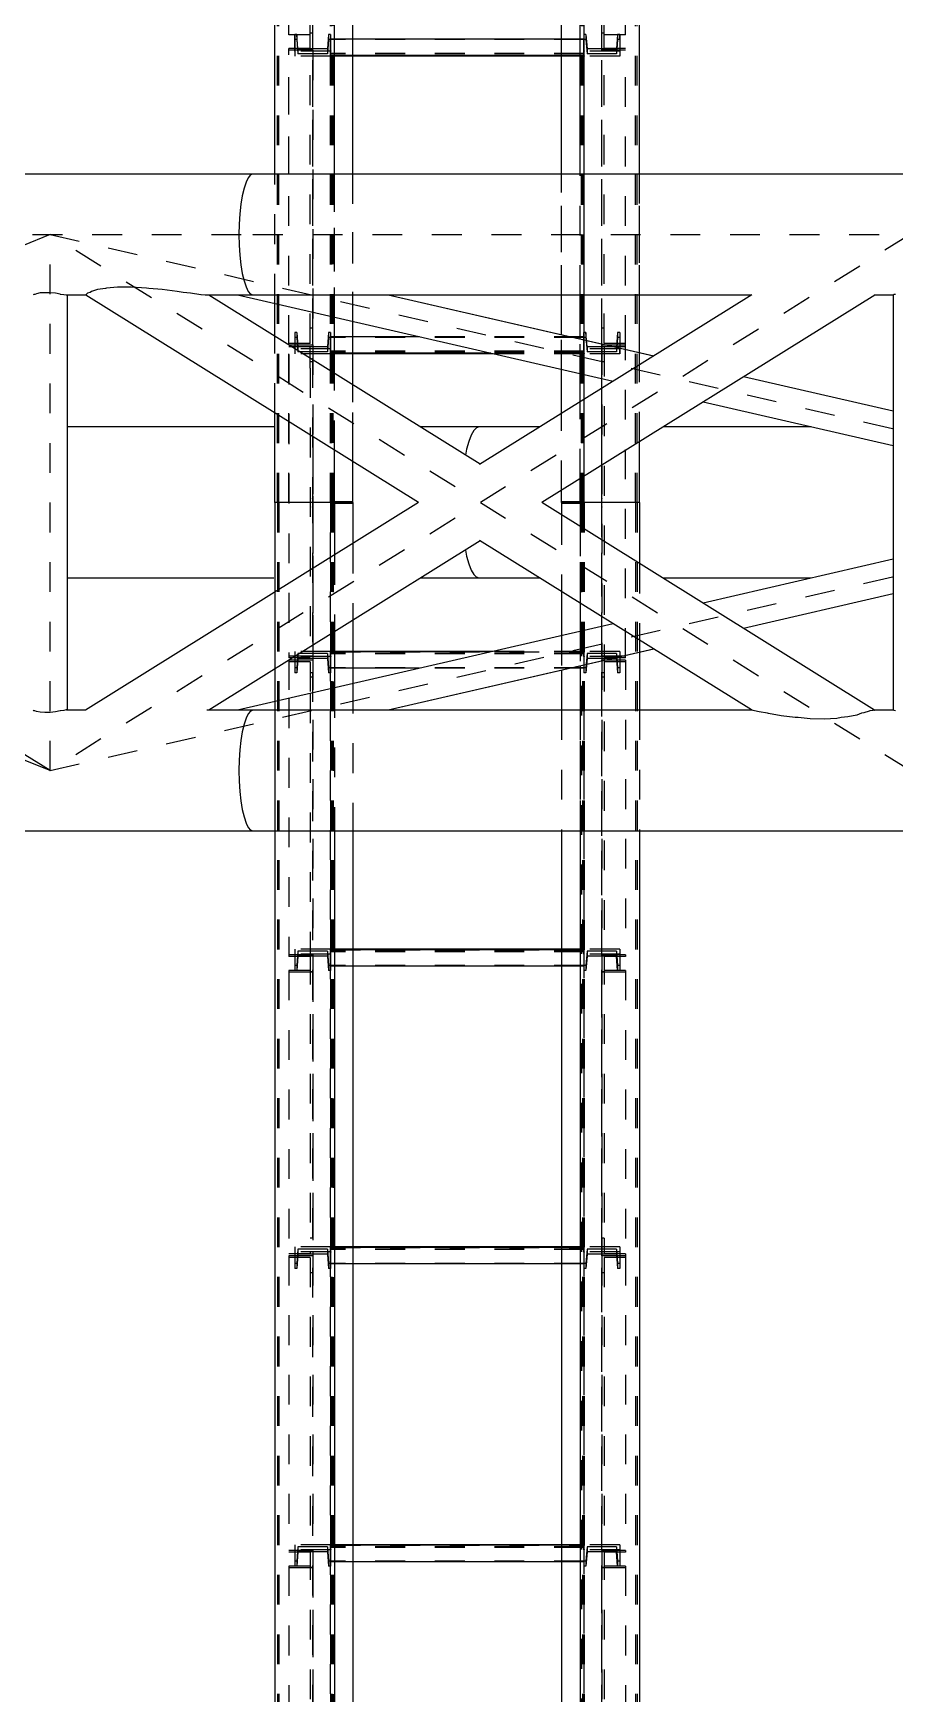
# Model space of a CAD drawing. Header units: millimetres. Extents: x 149919 to 150445, y 136651 to 136866.
# Drawn here: x 150231.16 to 150234.05, y 136754.58 to 136760.15 of the extents above; entities that cross this region are included whole.
import ezdxf

# ---------------------------------------------------------------- set-up
doc = ezdxf.new("R2010")
doc.units = ezdxf.units.MM
doc.header["$LTSCALE"] = 0.25
for name, pattern in [('CENTER', [50.8, 31.75, -6.35, 6.35, -6.35]), ('XKITLINE00', [0]), ('XKITLINE02', [4, 2, -2]), ('XKITLINE03', [6, 3, -1, 1, -1])]:
    doc.linetypes.add(name, pattern=pattern)

# ---------------------------------------------------------------- blocks, each defined once
blk = doc.blocks.new('çatıı')
at = {"color": 1, "linetype": 'XKITLINE03'}
for p, q in [((9028.63, 10818.82), (9028.63, 12467.2)), ((9125.61, 10818.82), (9125.61, 12467.2)), ((9034.61, 10820.27), (9034.61, 12460.27)), ((9119.61, 12460.27), (9119.61, 10820.27)), ((9028.63, 10972.13), (9028.63, 10873.16)), ((9034.63, 10971.89), (9034.63, 10970.22)), ((9119.61, 10970.4), (9034.63, 10970.4)), ((9119.61, 10970.22), (9119.61, 10971.89)), ((9125.61, 10873.16), (9125.61, 10972.13)), ((9028.63, 10873.16), (9028.63, 10768.7)), ((9125.61, 10768.71), (9125.61, 10873.16)), ((9034.63, 10871.9), (9034.63, 10870.24)), ((9119.61, 10870.41), (9034.63, 10870.41)), ((9119.61, 10870.24), (9119.61, 10871.9)), ((9028.63, 9173.35), (9028.63, 10821.73)), ((9034.61, 9180.27), (9034.61, 10820.27)), ((9119.61, 10820.27), (9119.61, 9180.27)), ((9125.61, 9173.35), (9125.61, 10821.73)), ((9028.63, 10767.39), (9028.63, 10668.42)), ((9034.63, 10770.31), (9034.63, 10768.65)), ((9034.63, 10770.14), (9119.61, 10770.14)), ((9119.61, 10768.65), (9119.61, 10770.31)), ((9125.61, 10668.42), (9125.61, 10767.39)), ((9034.63, 10670.33), (9034.63, 10668.66)), ((9034.63, 10670.15), (9119.61, 10670.15)), ((9119.61, 10668.66), (9119.61, 10670.33)), ((9028.63, 10662.6), (9028.63, 10567.41)), ((9125.61, 10567.41), (9125.61, 10662.6)), ((9028.63, 10567.41), (9028.63, 10468.44)), ((9034.63, 10570.34), (9034.63, 10568.67)), ((9034.63, 10570.16), (9119.61, 10570.16)), ((9119.61, 10568.67), (9119.61, 10570.34)), ((9125.61, 10468.44), (9125.61, 10567.41)), ((9034.63, 10470.35), (9034.63, 10468.68)), ((9034.63, 10470.17), (9119.61, 10470.17)), ((9119.61, 10468.68), (9119.61, 10470.35)), ((9028.63, 10462.63), (9028.63, 10367.43)), ((9125.61, 10367.43), (9125.61, 10462.63))]:
    blk.add_line(p, q, dxfattribs=at)
at = {"color": 116, "linetype": 'XKITLINE02', "true_color": 0x136734}
for p, q in [((9016.78, 10820.27), (9016.78, 12463.6)), ((9017.31, 10820.27), (9017.31, 12463.8)), ((9034.55, 10820.27), (9034.54, 12463.8)), ((9035.08, 10820.27), (9035.08, 12463.6)), ((9035.93, 10837.88), (9035.93, 12463.6)), ((9119.16, 10820.27), (9119.16, 12463.6)), ((9119.69, 10820.27), (9119.69, 12463.8)), ((9136.93, 10820.27), (9136.92, 12463.8)), ((9137.46, 10820.27), (9137.46, 12463.6)), ((9034.61, 10820.27), (9034.61, 12460.57)), ((9035.46, 10820.3), (9035.46, 12460.55)), ((9042.11, 10820.56), (9042.11, 12460.56)), ((9112.11, 10824.41), (9112.11, 12460.56)), ((9118.76, 10820.3), (9118.76, 12460.55)), ((9119.61, 10820.27), (9119.61, 12460.57)), ((9138.31, 10840.75), (9138.31, 12421.84)), ((9015.93, 10887.1), (9015.93, 12350.28)), ((9118.76, 12350.28), (9118.76, 10820.3)), ((9119.61, 12350.28), (9119.61, 10820.27)), ((9020.63, 10977.35), (9020.63, 11073.14)), ((9028.63, 10972.04), (9028.63, 11073.14)), ((9125.61, 10972.04), (9125.61, 11073.14)), ((9133.61, 10977.35), (9133.61, 11073.14)), ((9027.83, 10972.04), (9027.83, 11072.55)), ((9126.41, 10972.04), (9126.41, 11072.55)), ((9027.83, 10977.35), (9020.63, 10977.35)), ((9027.83, 10972.7), (9020.63, 10972.7)), ((9020.63, 10930.57), (9020.63, 10972.7)), ((9023.31, 10977.39), (9022.63, 10977.39)), ((9022.63, 10971.89), (9022.63, 10977.39)), ((9022.63, 10977.39), (9022.63, 10975.72)), ((9023.31, 10975.72), (9022.63, 10975.72)), ((9022.63, 10975.72), (9022.63, 10970.22)), ((9023.69, 10972.59), (9023.31, 10977.39)), ((9023.31, 10977.39), (9023.31, 10975.72)), ((9023.31, 10975.72), (9023.69, 10970.92)), ((9028.63, 10977.85), (9027.83, 10977.85)), ((9027.83, 10873.74), (9027.83, 10977.85)), ((9028.63, 10873.16), (9028.63, 10977.85)), ((9033.95, 10977.39), (9033.57, 10972.59)), ((9033.95, 10975.72), (9033.57, 10970.92)), ((9034.63, 10977.39), (9033.95, 10977.39)), ((9033.95, 10977.39), (9033.95, 10975.72)), ((9034.63, 10975.72), (9033.95, 10975.72)), ((9034.63, 10977.39), (9034.63, 10971.89)), ((9034.63, 10977.39), (9034.63, 10975.72)), ((9034.63, 10970.22), (9034.63, 10975.9)), ((9042.11, 10975.9), (9034.63, 10975.9)), ((9119.61, 10975.89), (9034.63, 10975.89)), ((9119.61, 10975.73), (9034.63, 10975.73)), ((9034.63, 10975.72), (9034.63, 10970.22)), ((9119.61, 10975.72), (9034.63, 10975.72)), ((9119.61, 10975.9), (9112.11, 10975.9)), ((9119.61, 10977.39), (9119.61, 10975.72)), ((9119.61, 10977.39), (9119.61, 10971.89)), ((9120.29, 10977.39), (9119.61, 10977.39)), ((9119.61, 10970.22), (9119.61, 10975.9)), ((9119.61, 10975.72), (9119.61, 10970.22)), ((9120.29, 10975.72), (9119.61, 10975.72)), ((9120.29, 10977.39), (9120.29, 10975.72)), ((9120.29, 10977.39), (9120.67, 10972.59)), ((9120.29, 10975.72), (9120.67, 10970.92)), ((9125.61, 10873.16), (9125.61, 10977.85)), ((9126.41, 10977.85), (9125.61, 10977.85)), ((9126.41, 10873.74), (9126.41, 10977.85)), ((9133.61, 10977.35), (9126.41, 10977.35)), ((9133.61, 10972.7), (9126.41, 10972.7)), ((9130.93, 10977.39), (9130.55, 10972.59)), ((9130.93, 10975.72), (9130.55, 10970.92)), ((9130.93, 10977.39), (9130.93, 10975.72)), ((9131.61, 10977.39), (9130.93, 10977.39)), ((9131.61, 10975.72), (9130.93, 10975.72)), ((9131.61, 10975.72), (9131.61, 10977.39)), ((9131.61, 10977.35), (9131.61, 10971.89)), ((9131.61, 10975.72), (9131.61, 10970.22)), ((9133.61, 10873.16), (9133.61, 10972.7)), ((9028.63, 10972.13), (9020.63, 10972.13)), ((9020.63, 10873.16), (9020.63, 10972.13)), ((9034.63, 10971.89), (9022.63, 10971.89)), ((9022.63, 10971.89), (9022.63, 10970.22)), ((9034.63, 10970.22), (9022.63, 10970.22)), ((9033.57, 10972.59), (9023.69, 10972.59)), ((9023.69, 10972.59), (9023.69, 10970.92)), ((9033.57, 10970.92), (9023.69, 10970.92)), ((9028.63, 10972.04), (9027.83, 10972.04)), ((9033.57, 10972.59), (9033.57, 10970.92)), ((9034.63, 10971.89), (9034.63, 10970.22)), ((9119.61, 10971.09), (9034.63, 10971.09)), ((9119.61, 10970.94), (9034.63, 10970.94)), ((9042.11, 10970.4), (9034.63, 10970.4)), ((9042.11, 10970.22), (9034.63, 10970.22)), ((9119.61, 10970.4), (9112.11, 10970.4)), ((9119.61, 10970.22), (9112.11, 10970.22)), ((9119.61, 10971.89), (9119.61, 10970.22)), ((9131.61, 10971.89), (9119.61, 10971.89)), ((9131.61, 10970.22), (9119.61, 10970.22)), ((9120.67, 10972.59), (9120.67, 10970.92)), ((9130.55, 10972.59), (9120.67, 10972.59)), ((9130.55, 10970.92), (9120.67, 10970.92)), ((9133.61, 10972.13), (9125.61, 10972.13)), ((9126.41, 10972.04), (9125.61, 10972.04)), ((9130.55, 10972.59), (9130.55, 10970.92)), ((9131.61, 10971.89), (9131.61, 10970.22)), ((9015.93, 10887.1), (9015.93, 10930.57)), ((9028.63, 10873.16), (9028.63, 10930.57)), ((9035.93, 10882.49), (9035.93, 10930.57)), ((9042.11, 10881.07), (9042.11, 10930.57)), ((9112.11, 10889.97), (9112.11, 10930.57)), ((9118.31, 10889.97), (9118.31, 10930.57)), ((9138.31, 10889.97), (9138.31, 10930.57)), ((9028.63, 10878.89), (9027.83, 10878.89)), ((9126.41, 10878.89), (9125.61, 10878.89)), ((9015.93, 10850.36), (9015.93, 10876.13)), ((9027.83, 10873.74), (9020.63, 10873.74)), ((9028.63, 10873.16), (9020.63, 10873.16)), ((9020.63, 10820.27), (9020.63, 10873.16)), ((9028.63, 10873.16), (9020.63, 10873.16)), ((9027.83, 10872.6), (9020.63, 10872.6)), ((9023.31, 10877.4), (9022.63, 10877.4)), ((9022.63, 10877.4), (9022.63, 10871.9)), ((9022.63, 10877.4), (9022.63, 10875.73)), ((9023.31, 10875.73), (9022.63, 10875.73)), ((9022.63, 10875.73), (9022.63, 10870.24)), ((9023.31, 10877.4), (9023.69, 10872.6)), ((9023.31, 10877.4), (9023.31, 10875.73)), ((9023.31, 10875.73), (9023.69, 10870.94)), ((9033.57, 10872.6), (9023.69, 10872.6)), ((9023.69, 10872.6), (9023.69, 10870.94)), ((9027.83, 10865.46), (9027.83, 10872.6)), ((9028.63, 10873.16), (9028.63, 10763.09)), ((9033.95, 10877.4), (9033.57, 10872.6)), ((9033.95, 10875.73), (9033.57, 10870.94)), ((9033.57, 10872.6), (9033.57, 10870.94)), ((9034.63, 10877.4), (9033.95, 10877.4)), ((9033.95, 10877.4), (9033.95, 10875.73)), ((9034.63, 10875.73), (9033.95, 10875.73)), ((9034.63, 10877.4), (9034.63, 10871.9)), ((9034.63, 10877.4), (9034.63, 10875.73)), ((9034.63, 10870.24), (9034.63, 10875.91)), ((9042.11, 10875.91), (9034.63, 10875.91)), ((9119.61, 10875.9), (9034.63, 10875.9)), ((9119.61, 10875.74), (9034.63, 10875.74)), ((9034.63, 10875.73), (9034.63, 10870.24)), ((9119.61, 10875.73), (9034.63, 10875.73)), ((9119.61, 10875.91), (9064.49, 10875.91)), ((9112.11, 10864.95), (9112.11, 10876.58)), ((9118.31, 10863.52), (9118.31, 10875.15)), ((9119.61, 10877.4), (9119.61, 10875.73)), ((9119.61, 10871.9), (9119.61, 10877.4)), ((9120.29, 10877.4), (9119.61, 10877.4)), ((9119.61, 10870.24), (9119.61, 10875.91)), ((9119.61, 10875.73), (9119.61, 10870.24)), ((9120.29, 10875.73), (9119.61, 10875.73)), ((9120.29, 10877.4), (9120.29, 10875.73)), ((9120.67, 10872.6), (9120.29, 10877.4)), ((9120.29, 10875.73), (9120.67, 10870.94)), ((9120.67, 10872.6), (9120.67, 10870.94)), ((9130.55, 10872.6), (9120.67, 10872.6)), ((9133.61, 10873.16), (9125.61, 10873.16)), ((9125.61, 10873.16), (9125.61, 10763.09)), ((9133.61, 10873.16), (9125.61, 10873.16)), ((9133.61, 10873.74), (9126.41, 10873.74)), ((9126.41, 10872.6), (9126.41, 10763.09)), ((9133.61, 10872.6), (9126.41, 10872.6)), ((9130.93, 10877.4), (9130.55, 10872.6)), ((9130.93, 10875.73), (9130.55, 10870.94)), ((9130.55, 10872.6), (9130.55, 10870.94)), ((9130.93, 10877.4), (9130.93, 10875.73)), ((9131.61, 10877.4), (9130.93, 10877.4)), ((9131.61, 10875.73), (9130.93, 10875.73)), ((9131.61, 10877.4), (9131.61, 10875.73)), ((9131.61, 10877.4), (9131.61, 10872.09)), ((9131.61, 10875.73), (9131.61, 10870.24)), ((9133.61, 10768.15), (9133.61, 10873.16)), ((9020.63, 10869.95), (9020.63, 10768.14)), ((9034.63, 10871.9), (9022.63, 10871.9)), ((9022.63, 10871.9), (9022.63, 10870.24)), ((9034.63, 10870.24), (9022.63, 10870.24)), ((9033.57, 10870.94), (9023.69, 10870.94)), ((9028.63, 10867.55), (9027.83, 10867.55)), ((9034.63, 10871.9), (9034.63, 10870.24)), ((9119.61, 10871.1), (9034.63, 10871.1)), ((9119.61, 10870.95), (9034.63, 10870.95)), ((9042.11, 10870.41), (9034.63, 10870.41)), ((9042.11, 10870.24), (9034.63, 10870.24)), ((9119.61, 10870.41), (9088.38, 10870.41)), ((9119.61, 10870.24), (9089.15, 10870.24)), ((9119.61, 10871.9), (9119.61, 10870.24)), ((9131.61, 10871.9), (9119.61, 10871.9)), ((9131.61, 10870.24), (9119.61, 10870.24)), ((9130.55, 10870.94), (9120.67, 10870.94)), ((9126.41, 10867.55), (9125.61, 10867.55)), ((9131.61, 10870.24), (9131.61, 10872.09)), ((9138.31, 10840.75), (9138.31, 10870.54)), ((9027.83, 10865.46), (9027.83, 10763.09)), ((9035.93, 10837.88), (9035.93, 10863.66)), ((9042.11, 10834.03), (9042.11, 10859.8)), ((9112.11, 10824.41), (9112.11, 10850.18)), ((9118.31, 10828.28), (9118.31, 10854.05)), ((9028.63, 10842.44), (9028.63, 10768.7)), ((9015.93, 10820.27), (9015.93, 9210.38)), ((9016.78, 10820.27), (9016.78, 9176.95)), ((9017.31, 10820.27), (9017.31, 9176.75)), ((9034.55, 10820.27), (9034.54, 9176.75)), ((9035.93, 10820.57), (9034.61, 10820.57)), ((9035.93, 10820.27), (9034.61, 10820.27)), ((9034.61, 10820.27), (9034.61, 9179.98)), ((9035.93, 10820.27), (9034.61, 10820.27)), ((9035.93, 10819.98), (9034.61, 10819.98)), ((9035.08, 10820.27), (9035.08, 9176.95)), ((9035.93, 10820.55), (9035.46, 10820.55)), ((9035.93, 10820.29), (9035.46, 10820.3)), ((9035.46, 10820.25), (9035.46, 9180)), ((9035.93, 10820.25), (9035.46, 10820.25)), ((9035.93, 10820), (9035.46, 10820)), ((9042.11, 10820.57), (9042.11, 10820.56)), ((9042.11, 10820.56), (9042.11, 10820.57)), ((9042.11, 10820.29), (9042.11, 10820.27)), ((9042.11, 10820.27), (9042.11, 10820.29)), ((9042.11, 10820.27), (9042.11, 10820.26)), ((9042.11, 10820.27), (9042.11, 10820.26)), ((9042.11, 10819.99), (9042.11, 10819.98)), ((9042.11, 10819.99), (9042.11, 10819.98)), ((9042.11, 10819.99), (9042.11, 10819.98)), ((9112.11, 10820.56), (9112.11, 10820.57)), ((9112.11, 10820.56), (9112.11, 10820.57)), ((9112.11, 10820.56), (9112.11, 10820.57)), ((9112.11, 10820.27), (9112.11, 10820.29)), ((9112.11, 10820.27), (9112.11, 10820.29)), ((9112.11, 10820.27), (9112.11, 10820.26)), ((9112.11, 10820.27), (9112.11, 10820.26)), ((9112.11, 10819.99), (9112.11, 10819.98)), ((9112.11, 10819.99), (9112.11, 10819.98)), ((9112.11, 10819.99), (9112.11, 10819.98)), ((9119.61, 10820.57), (9118.31, 10820.57)), ((9118.76, 10820.55), (9118.31, 10820.55)), ((9118.76, 10820.3), (9118.31, 10820.29)), ((9119.61, 10820.27), (9118.31, 10820.27)), ((9118.31, 10820.27), (9118.31, 9223.34)), ((9119.61, 10820.27), (9118.31, 10820.27)), ((9118.76, 10820.25), (9118.31, 10820.25)), ((9118.76, 10820), (9118.31, 10820)), ((9119.61, 10819.98), (9118.31, 10819.98)), ((9118.76, 10820.25), (9118.76, 10777.26)), ((9119.16, 10820.27), (9119.16, 9176.95)), ((9119.61, 10820.27), (9119.61, 10750.27)), ((9119.69, 10820.27), (9119.69, 9176.75)), ((9136.93, 10820.27), (9136.92, 9176.75)), ((9137.46, 10820.27), (9137.46, 9176.95)), ((9112.11, 10816.14), (9112.11, 10790.37)), ((9118.31, 10812.27), (9118.31, 10786.5)), ((9042.11, 10806.52), (9042.11, 10780.75)), ((9035.93, 10802.67), (9035.93, 10776.89)), ((9138.31, 10799.8), (9138.31, 10770.01)), ((9015.93, 10790.19), (9015.93, 10764.42)), ((9118.76, 10778.74), (9118.76, 9180)), ((9112.11, 10775.6), (9112.11, 10763.97)), ((9118.31, 10777.03), (9118.31, 10765.4)), ((9028.63, 10768.7), (9020.63, 10768.7)), ((9027.83, 10768.14), (9020.63, 10768.14)), ((9020.63, 10767.39), (9020.63, 10750.57)), ((9028.63, 10767.39), (9020.63, 10767.39)), ((9027.83, 10766.81), (9020.63, 10766.81)), ((9022.63, 10770.31), (9022.63, 10764.81)), ((9034.63, 10770.31), (9022.63, 10770.31)), ((9022.63, 10770.31), (9022.63, 10768.65)), ((9022.63, 10768.65), (9022.63, 10763.15)), ((9034.63, 10768.65), (9022.63, 10768.65)), ((9023.69, 10769.61), (9023.31, 10764.81)), ((9023.69, 10767.95), (9023.31, 10763.15)), ((9033.57, 10769.61), (9023.69, 10769.61)), ((9023.69, 10769.61), (9023.69, 10767.95)), ((9033.57, 10767.95), (9023.69, 10767.95)), ((9027.83, 10766.81), (9027.83, 10750.27)), ((9028.63, 10767.39), (9028.63, 10756.37)), ((9028.63, 10767.39), (9028.63, 10662.7)), ((9033.57, 10769.61), (9033.95, 10764.81)), ((9033.57, 10769.61), (9033.57, 10767.95)), ((9033.57, 10767.95), (9033.95, 10763.15)), ((9034.63, 10770.31), (9034.63, 10764.81)), ((9034.63, 10770.31), (9034.63, 10768.65)), ((9034.63, 10770.31), (9034.63, 10764.64)), ((9042.11, 10770.31), (9034.63, 10770.31)), ((9042.11, 10770.14), (9034.63, 10770.14)), ((9119.61, 10769.6), (9034.63, 10769.6)), ((9119.61, 10769.45), (9034.63, 10769.45)), ((9034.63, 10768.65), (9034.63, 10763.15)), ((9119.61, 10770.14), (9088.38, 10770.14)), ((9119.61, 10770.31), (9089.15, 10770.31)), ((9119.61, 10770.31), (9119.61, 10768.65)), ((9119.61, 10770.31), (9119.61, 10764.81)), ((9131.61, 10770.31), (9119.61, 10770.31)), ((9119.61, 10770.31), (9119.61, 10764.64)), ((9119.61, 10768.65), (9119.61, 10763.15)), ((9131.61, 10768.65), (9119.61, 10768.65)), ((9120.67, 10769.61), (9120.29, 10764.81)), ((9120.67, 10767.95), (9120.29, 10763.15)), ((9120.67, 10769.61), (9120.67, 10767.95)), ((9130.55, 10769.61), (9120.67, 10769.61)), ((9130.55, 10767.95), (9120.67, 10767.95)), ((9133.61, 10768.71), (9125.61, 10768.71)), ((9125.61, 10767.39), (9125.61, 10662.7)), ((9133.61, 10767.39), (9125.61, 10767.39)), ((9133.61, 10768.15), (9126.41, 10768.15)), ((9126.41, 10766.81), (9126.41, 10662.7)), ((9133.61, 10766.81), (9126.41, 10766.81)), ((9130.55, 10769.61), (9130.55, 10767.95)), ((9130.55, 10769.61), (9130.93, 10764.81)), ((9130.55, 10767.95), (9130.93, 10763.15)), ((9131.61, 10770.31), (9131.61, 10768.65)), ((9131.61, 10770.31), (9131.61, 10764.81)), ((9131.61, 10768.65), (9131.61, 10763.15)), ((9133.61, 10767.39), (9133.61, 10667.84)), ((9023.31, 10764.81), (9022.63, 10764.81)), ((9022.63, 10764.81), (9022.63, 10763.15)), ((9023.31, 10763.15), (9022.63, 10763.15)), ((9023.31, 10764.81), (9023.31, 10763.15)), ((9028.63, 10763.09), (9027.83, 10763.09)), ((9028.63, 10761.66), (9027.83, 10761.66)), ((9034.63, 10764.81), (9033.95, 10764.81)), ((9033.95, 10764.81), (9033.95, 10763.15)), ((9034.63, 10763.15), (9033.95, 10763.15)), ((9034.63, 10764.81), (9034.63, 10763.15)), ((9119.61, 10764.81), (9034.63, 10764.81)), ((9119.61, 10764.8), (9034.63, 10764.8)), ((9119.61, 10764.65), (9034.63, 10764.65)), ((9042.11, 10764.64), (9034.63, 10764.64)), ((9119.61, 10764.64), (9064.49, 10764.64)), ((9119.61, 10764.81), (9119.61, 10763.15)), ((9120.29, 10764.81), (9119.61, 10764.81)), ((9120.29, 10763.15), (9119.61, 10763.15)), ((9120.29, 10764.81), (9120.29, 10763.15)), ((9126.41, 10763.09), (9125.61, 10763.09)), ((9126.41, 10761.66), (9125.61, 10761.66)), ((9130.93, 10764.81), (9130.93, 10763.15)), ((9131.61, 10764.81), (9130.93, 10764.81)), ((9131.61, 10763.15), (9130.93, 10763.15)), ((9131.61, 10764.81), (9131.61, 10763.15)), ((9027.83, 10756.18), (9027.83, 10662.7)), ((9035.93, 10758.06), (9035.93, 10709.97)), ((9042.11, 10759.48), (9042.11, 9180.26)), ((9042.11, 10759.48), (9042.11, 10709.97)), ((9015.93, 10753.45), (9015.93, 10750.27)), ((9015.93, 10750.27), (9015.93, 10709.97)), ((9020.63, 10754.53), (9020.63, 10667.85)), ((9112.11, 10750.57), (9112.11, 9180.26)), ((9112.11, 10750.57), (9112.11, 10709.97)), ((9118.31, 10750.57), (9118.31, 10709.97)), ((9119.61, 10750.57), (9119.61, 9179.98)), ((9138.31, 10750.57), (9138.31, 10709.97)), ((9028.63, 10668.42), (9020.63, 10668.42)), ((9027.83, 10667.85), (9020.63, 10667.85)), ((9022.63, 10670.33), (9022.63, 10664.83)), ((9034.63, 10670.33), (9022.63, 10670.33)), ((9022.63, 10670.33), (9022.63, 10668.66)), ((9022.63, 10668.66), (9022.63, 10663.16)), ((9034.63, 10668.66), (9022.63, 10668.66)), ((9023.69, 10669.63), (9023.31, 10664.83)), ((9023.69, 10667.96), (9023.31, 10663.16)), ((9033.57, 10669.63), (9023.69, 10669.63)), ((9023.69, 10669.63), (9023.69, 10667.96)), ((9033.57, 10667.96), (9023.69, 10667.96)), ((9028.63, 10668.51), (9027.83, 10668.51)), ((9027.83, 10668.51), (9027.83, 10663.19)), ((9027.83, 10668.51), (9027.83, 10568)), ((9028.63, 10668.51), (9028.63, 10662.6)), ((9028.63, 10668.51), (9028.63, 10567.41)), ((9033.57, 10669.63), (9033.95, 10664.83)), ((9033.57, 10669.63), (9033.57, 10667.96)), ((9033.57, 10667.96), (9033.95, 10663.16)), ((9034.63, 10670.33), (9034.63, 10664.83)), ((9034.63, 10670.33), (9034.63, 10668.66)), ((9034.63, 10670.33), (9034.63, 10664.65)), ((9042.11, 10670.33), (9034.63, 10670.33)), ((9042.11, 10670.15), (9034.63, 10670.15)), ((9119.61, 10669.61), (9034.63, 10669.61)), ((9119.61, 10669.46), (9034.63, 10669.46)), ((9034.63, 10668.66), (9034.63, 10663.16)), ((9119.61, 10670.33), (9112.11, 10670.33)), ((9119.61, 10670.15), (9112.11, 10670.15)), ((9119.61, 10670.33), (9119.61, 10668.66)), ((9119.61, 10670.33), (9119.61, 10664.83)), ((9131.61, 10670.33), (9119.61, 10670.33)), ((9119.61, 10670.33), (9119.61, 10664.65)), ((9119.61, 10668.66), (9119.61, 10663.16)), ((9131.61, 10668.66), (9119.61, 10668.66)), ((9120.67, 10669.63), (9120.29, 10664.83)), ((9120.67, 10667.96), (9120.29, 10663.16)), ((9120.67, 10669.63), (9120.67, 10667.96)), ((9130.55, 10669.63), (9120.67, 10669.63)), ((9130.55, 10667.96), (9120.67, 10667.96)), ((9125.61, 10668.51), (9125.61, 10568.67)), ((9126.41, 10668.51), (9125.61, 10668.51)), ((9125.61, 10668.42), (9125.61, 10662.7)), ((9133.61, 10668.42), (9125.61, 10668.42)), ((9126.41, 10668.51), (9126.41, 10568)), ((9126.41, 10667.84), (9126.41, 10662.7)), ((9133.61, 10667.84), (9126.41, 10667.84)), ((9130.55, 10669.63), (9130.55, 10667.96)), ((9130.55, 10669.63), (9130.93, 10664.83)), ((9130.93, 10663.16), (9130.55, 10667.96)), ((9131.61, 10670.33), (9131.61, 10668.66)), ((9131.61, 10670.33), (9131.61, 10664.83)), ((9131.61, 10668.66), (9131.61, 10663.16)), ((9133.61, 10668.42), (9133.61, 10667.84)), ((9027.83, 10663.19), (9020.63, 10663.19)), ((9020.63, 10663.19), (9020.63, 10662.6)), ((9020.63, 10663.19), (9020.63, 10567.41)), ((9028.63, 10662.6), (9020.63, 10662.6)), ((9023.31, 10664.83), (9022.63, 10664.83)), ((9022.63, 10664.83), (9022.63, 10663.16)), ((9023.31, 10663.16), (9022.63, 10663.16)), ((9023.31, 10664.83), (9023.31, 10663.16)), ((9028.63, 10662.7), (9027.83, 10662.7)), ((9034.63, 10664.83), (9033.95, 10664.83)), ((9033.95, 10664.83), (9033.95, 10663.16)), ((9034.63, 10663.16), (9033.95, 10663.16)), ((9034.63, 10664.83), (9034.63, 10663.16)), ((9119.61, 10664.83), (9034.63, 10664.83)), ((9119.61, 10664.82), (9034.63, 10664.82)), ((9119.61, 10664.66), (9034.63, 10664.66)), ((9042.11, 10664.65), (9034.63, 10664.65)), ((9119.61, 10664.65), (9112.11, 10664.65)), ((9119.61, 10664.83), (9119.61, 10663.16)), ((9120.29, 10664.83), (9119.61, 10664.83)), ((9120.29, 10663.16), (9119.61, 10663.16)), ((9120.29, 10664.83), (9120.29, 10663.16)), ((9126.41, 10662.7), (9125.61, 10662.7)), ((9133.61, 10662.6), (9125.61, 10662.6)), ((9133.61, 10663.19), (9126.41, 10663.19)), ((9130.93, 10664.83), (9130.93, 10663.16)), ((9131.61, 10664.83), (9130.93, 10664.83)), ((9131.61, 10663.16), (9130.93, 10663.16)), ((9131.61, 10664.83), (9131.61, 10663.16)), ((9133.61, 10663.19), (9133.61, 10567.41)), ((9028.63, 10573.31), (9027.83, 10573.31)), ((9125.61, 10573.31), (9125.61, 10567.41)), ((9126.41, 10573.31), (9125.61, 10573.31)), ((9126.41, 10573.31), (9126.41, 10568)), ((9027.83, 10568), (9020.63, 10568)), ((9028.63, 10567.41), (9020.63, 10567.41)), ((9020.63, 10567.41), (9020.63, 10566.84)), ((9028.63, 10567.41), (9020.63, 10567.41)), ((9020.63, 10567.41), (9020.63, 10467.87)), ((9027.83, 10566.84), (9020.63, 10566.84)), ((9022.63, 10570.34), (9022.63, 10564.84)), ((9034.63, 10570.34), (9022.63, 10570.34)), ((9022.63, 10570.34), (9022.63, 10568.67)), ((9022.63, 10568.67), (9022.63, 10563.17)), ((9034.63, 10568.67), (9022.63, 10568.67)), ((9023.69, 10569.64), (9023.31, 10564.84)), ((9023.69, 10567.97), (9023.31, 10563.17)), ((9033.57, 10569.64), (9023.69, 10569.64)), ((9023.69, 10569.64), (9023.69, 10567.97)), ((9033.57, 10567.97), (9023.69, 10567.97)), ((9027.83, 10566.84), (9027.83, 10561.69)), ((9027.83, 10566.84), (9027.83, 10462.72)), ((9028.63, 10567.41), (9028.63, 10561.69)), ((9028.63, 10567.41), (9028.63, 10462.72)), ((9033.57, 10569.64), (9033.95, 10564.84)), ((9033.57, 10569.64), (9033.57, 10567.97)), ((9033.57, 10567.97), (9033.95, 10563.17)), ((9034.63, 10570.34), (9034.63, 10564.84)), ((9034.63, 10570.34), (9034.63, 10568.67)), ((9034.63, 10570.34), (9034.63, 10564.66)), ((9042.11, 10570.34), (9034.63, 10570.34)), ((9042.11, 10570.16), (9034.63, 10570.16)), ((9119.61, 10569.62), (9034.63, 10569.62)), ((9119.61, 10569.47), (9034.63, 10569.47)), ((9034.63, 10568.67), (9034.63, 10563.17)), ((9119.61, 10570.34), (9112.11, 10570.34)), ((9119.61, 10570.16), (9112.11, 10570.16)), ((9119.61, 10570.34), (9119.61, 10568.67)), ((9119.61, 10570.34), (9119.61, 10564.84)), ((9131.61, 10570.34), (9119.61, 10570.34)), ((9119.61, 10570.34), (9119.61, 10564.66)), ((9119.61, 10568.67), (9119.61, 10563.17)), ((9131.61, 10568.67), (9119.61, 10568.67)), ((9120.67, 10569.64), (9120.29, 10564.84)), ((9120.67, 10567.97), (9120.29, 10563.17)), ((9120.67, 10569.64), (9120.67, 10567.97)), ((9130.55, 10569.64), (9120.67, 10569.64)), ((9130.55, 10567.97), (9120.67, 10567.97)), ((9133.61, 10567.41), (9125.61, 10567.41)), ((9125.61, 10567.41), (9125.61, 10462.72)), ((9133.61, 10567.41), (9125.61, 10567.41)), ((9133.61, 10568), (9126.41, 10568)), ((9126.41, 10566.84), (9126.41, 10462.72)), ((9133.61, 10566.84), (9126.41, 10566.84)), ((9130.55, 10569.64), (9130.55, 10567.97)), ((9130.55, 10569.64), (9130.93, 10564.84)), ((9130.55, 10567.97), (9130.93, 10563.17)), ((9131.61, 10570.34), (9131.61, 10568.67)), ((9131.61, 10570.34), (9131.61, 10564.84)), ((9131.61, 10568.67), (9131.61, 10563.17)), ((9133.61, 10568), (9133.61, 10567.41)), ((9133.61, 10567.41), (9133.61, 10467.87)), ((9023.31, 10564.84), (9022.63, 10564.84)), ((9022.63, 10564.84), (9022.63, 10563.17)), ((9023.31, 10563.17), (9022.63, 10563.17)), ((9023.31, 10564.84), (9023.31, 10563.17)), ((9028.63, 10561.69), (9027.83, 10561.69)), ((9034.63, 10564.84), (9033.95, 10564.84)), ((9033.95, 10564.84), (9033.95, 10563.17)), ((9034.63, 10563.17), (9033.95, 10563.17)), ((9034.63, 10564.84), (9034.63, 10563.17)), ((9119.61, 10564.84), (9034.63, 10564.84)), ((9119.61, 10564.83), (9034.63, 10564.83)), ((9119.61, 10564.67), (9034.63, 10564.67)), ((9042.11, 10564.66), (9034.63, 10564.66)), ((9119.61, 10564.66), (9112.11, 10564.66)), ((9119.61, 10564.84), (9119.61, 10563.17)), ((9120.29, 10564.84), (9119.61, 10564.84)), ((9120.29, 10563.17), (9119.61, 10563.17)), ((9120.29, 10564.84), (9120.29, 10563.17)), ((9126.41, 10561.69), (9125.61, 10561.69)), ((9130.93, 10564.84), (9130.93, 10563.17)), ((9131.61, 10564.84), (9130.93, 10564.84)), ((9131.61, 10563.17), (9130.93, 10563.17)), ((9131.61, 10564.84), (9131.61, 10563.17)), ((9028.63, 10468.44), (9020.63, 10468.44)), ((9027.83, 10467.87), (9020.63, 10467.87)), ((9022.63, 10470.35), (9022.63, 10464.85)), ((9034.63, 10470.35), (9022.63, 10470.35)), ((9022.63, 10470.35), (9022.63, 10468.68)), ((9022.63, 10468.68), (9022.63, 10463.18)), ((9034.63, 10468.68), (9022.63, 10468.68)), ((9023.69, 10469.65), (9023.31, 10464.85)), ((9023.69, 10467.98), (9023.31, 10463.18)), ((9033.57, 10469.65), (9023.69, 10469.65)), ((9023.69, 10469.65), (9023.69, 10467.98)), ((9033.57, 10467.98), (9023.69, 10467.98)), ((9028.63, 10468.53), (9027.83, 10468.53)), ((9027.83, 10468.53), (9027.83, 10463.22)), ((9027.83, 10468.53), (9027.83, 10368.02)), ((9028.63, 10468.53), (9028.63, 10462.63)), ((9028.63, 10468.53), (9028.63, 10367.43)), ((9033.57, 10469.65), (9033.95, 10464.85)), ((9033.57, 10469.65), (9033.57, 10467.98)), ((9033.57, 10467.98), (9033.95, 10463.18)), ((9034.63, 10470.35), (9034.63, 10464.85)), ((9034.63, 10470.35), (9034.63, 10468.68)), ((9034.63, 10470.35), (9034.63, 10464.67)), ((9042.11, 10470.35), (9034.63, 10470.35)), ((9042.11, 10470.17), (9034.63, 10470.17)), ((9119.61, 10469.63), (9034.63, 10469.63)), ((9119.61, 10469.48), (9034.63, 10469.48)), ((9034.63, 10468.68), (9034.63, 10463.18)), ((9119.61, 10470.35), (9112.11, 10470.35)), ((9119.61, 10470.17), (9112.11, 10470.17)), ((9119.61, 10470.35), (9119.61, 10468.68)), ((9119.61, 10470.35), (9119.61, 10464.85)), ((9131.61, 10470.35), (9119.61, 10470.35)), ((9119.61, 10470.35), (9119.61, 10464.67)), ((9119.61, 10468.68), (9119.61, 10463.18)), ((9131.61, 10468.68), (9119.61, 10468.68)), ((9120.67, 10469.65), (9120.29, 10464.85)), ((9120.67, 10467.98), (9120.29, 10463.18)), ((9120.67, 10469.65), (9120.67, 10467.98)), ((9130.55, 10469.65), (9120.67, 10469.65)), ((9130.55, 10467.98), (9120.67, 10467.98)), ((9125.61, 10468.53), (9125.61, 10368.69)), ((9126.41, 10468.53), (9125.61, 10468.53)), ((9125.61, 10468.44), (9125.61, 10462.72)), ((9133.61, 10468.44), (9125.61, 10468.44)), ((9126.41, 10468.53), (9126.41, 10368.02)), ((9126.41, 10467.87), (9126.41, 10462.72)), ((9133.61, 10467.87), (9126.41, 10467.87)), ((9130.55, 10469.65), (9130.55, 10467.98)), ((9130.55, 10469.65), (9130.93, 10464.85)), ((9130.93, 10463.18), (9130.55, 10467.98)), ((9131.61, 10470.35), (9131.61, 10468.68)), ((9131.61, 10470.35), (9131.61, 10464.85)), ((9131.61, 10468.68), (9131.61, 10463.18)), ((9133.61, 10468.44), (9133.61, 10467.87)), ((9027.83, 10463.22), (9020.63, 10463.22)), ((9020.63, 10463.22), (9020.63, 10462.63)), ((9020.63, 10463.22), (9020.63, 10367.43)), ((9028.63, 10462.63), (9020.63, 10462.63)), ((9023.31, 10464.85), (9022.63, 10464.85)), ((9022.63, 10464.85), (9022.63, 10463.18)), ((9023.31, 10463.18), (9022.63, 10463.18)), ((9023.31, 10464.85), (9023.31, 10463.18)), ((9028.63, 10462.72), (9027.83, 10462.72)), ((9034.63, 10464.85), (9033.95, 10464.85)), ((9033.95, 10464.85), (9033.95, 10463.18)), ((9034.63, 10463.18), (9033.95, 10463.18)), ((9034.63, 10464.85), (9034.63, 10463.18)), ((9119.61, 10464.85), (9034.63, 10464.85)), ((9119.61, 10464.84), (9034.63, 10464.84)), ((9119.61, 10464.68), (9034.63, 10464.68)), ((9042.11, 10464.67), (9034.63, 10464.67)), ((9119.61, 10464.67), (9112.11, 10464.67)), ((9119.61, 10464.85), (9119.61, 10463.18)), ((9120.29, 10464.85), (9119.61, 10464.85)), ((9120.29, 10463.18), (9119.61, 10463.18)), ((9120.29, 10464.85), (9120.29, 10463.18)), ((9126.41, 10462.72), (9125.61, 10462.72)), ((9133.61, 10462.63), (9125.61, 10462.63)), ((9133.61, 10463.22), (9126.41, 10463.22)), ((9130.93, 10464.85), (9130.93, 10463.18)), ((9131.61, 10464.85), (9130.93, 10464.85)), ((9131.61, 10463.18), (9130.93, 10463.18)), ((9131.61, 10464.85), (9131.61, 10463.18)), ((9133.61, 10463.22), (9133.61, 10367.43))]:
    blk.add_line(p, q, dxfattribs=at)
at = {"color": 7, "linetype": 'XKITLINE00'}
for p, q in [((9015.93, 10930.57), (9015.93, 12349.97)), ((9035.93, 10930.57), (9035.93, 12349.97)), ((9042.11, 10930.57), (9042.11, 12349.97)), ((9112.11, 10930.57), (9112.11, 12349.97)), ((9118.31, 10930.57), (9118.31, 12349.97)), ((9138.31, 10930.57), (9138.31, 12349.97)), ((9112.11, 10975.9), (9042.11, 10975.9)), ((9112.11, 10970.4), (9042.11, 10970.4)), ((9112.11, 10970.22), (9042.11, 10970.22)), ((9112.11, 10876.58), (9112.11, 10889.97)), ((9118.31, 10875.15), (9118.31, 10889.97)), ((9138.31, 10870.54), (9138.31, 10889.97)), ((9015.93, 10876.13), (9015.93, 10887.1)), ((9035.93, 10863.66), (9035.93, 10882.49)), ((9042.11, 10859.8), (9042.11, 10881.07)), ((9064.49, 10875.91), (9042.11, 10875.91)), ((9088.38, 10870.41), (9042.11, 10870.41)), ((9089.15, 10870.24), (9042.11, 10870.24)), ((9112.11, 10850.18), (9112.11, 10864.95)), ((9118.31, 10854.05), (9118.31, 10863.52)), ((9015.93, 10820.27), (9015.93, 10850.36)), ((9138.31, 10820.27), (9138.31, 10840.75)), ((9035.93, 10820.27), (9035.93, 10837.88)), ((9042.11, 10820.57), (9042.11, 10834.03)), ((9118.31, 10820.27), (9118.31, 10828.28)), ((9112.11, 10820.57), (9112.11, 10824.41)), ((9035.93, 10820.27), (9015.93, 10820.27)), ((9015.93, 10820.27), (9015.93, 10790.19)), ((9035.93, 10820.27), (9015.93, 10820.27)), ((9042.11, 10820.57), (9035.93, 10820.57)), ((9042.11, 10820.56), (9035.93, 10820.55)), ((9042.11, 10820.29), (9035.93, 10820.29)), ((9042.11, 10820.27), (9035.93, 10820.27)), ((9035.93, 10820.27), (9035.93, 10802.67)), ((9042.11, 10820.27), (9035.93, 10820.27)), ((9042.11, 10820.26), (9035.93, 10820.25)), ((9042.11, 10819.99), (9035.93, 10820)), ((9042.11, 10819.98), (9035.93, 10819.98)), ((9042.11, 10820.29), (9042.11, 10820.56)), ((9042.11, 10820.26), (9042.11, 10819.99)), ((9042.11, 10819.98), (9042.11, 10806.52)), ((9118.31, 10820.57), (9112.11, 10820.57)), ((9118.31, 10820.55), (9112.11, 10820.56)), ((9112.11, 10820.29), (9112.11, 10820.56)), ((9118.31, 10820.29), (9112.11, 10820.29)), ((9118.31, 10820.27), (9112.11, 10820.27)), ((9118.31, 10820.27), (9112.11, 10820.27)), ((9118.31, 10820.25), (9112.11, 10820.26)), ((9112.11, 10820.26), (9112.11, 10819.99)), ((9118.31, 10820), (9112.11, 10819.99)), ((9118.31, 10819.98), (9112.11, 10819.98)), ((9112.11, 10819.98), (9112.11, 10816.14)), ((9138.31, 10820.27), (9118.31, 10820.27)), ((9118.31, 10820.27), (9118.31, 10812.27)), ((9138.31, 10820.27), (9118.31, 10820.27)), ((9138.31, 10820.27), (9138.31, 10799.8)), ((9112.11, 10790.37), (9112.11, 10775.6)), ((9118.31, 10786.5), (9118.31, 10777.03)), ((9042.11, 10780.75), (9042.11, 10759.48)), ((9035.93, 10776.89), (9035.93, 10758.06)), ((9089.15, 10770.31), (9042.11, 10770.31)), ((9088.38, 10770.14), (9042.11, 10770.14)), ((9138.31, 10770.01), (9138.31, 10750.57)), ((9015.93, 10764.42), (9015.93, 10753.45)), ((9064.49, 10764.64), (9042.11, 10764.64)), ((9112.11, 10763.97), (9112.11, 10750.57)), ((9118.31, 10765.4), (9118.31, 10750.57)), ((9015.93, 10709.97), (9015.93, 9290.57)), ((9035.93, 10709.97), (9035.93, 9290.57)), ((9042.11, 10709.97), (9042.11, 9290.57)), ((9112.11, 10709.97), (9112.11, 9290.57)), ((9118.31, 10709.97), (9118.31, 9290.57)), ((9138.31, 10709.97), (9138.31, 9290.57)), ((9112.11, 10670.33), (9042.11, 10670.33)), ((9112.11, 10670.15), (9042.11, 10670.15)), ((9112.11, 10664.65), (9042.11, 10664.65)), ((9112.11, 10570.34), (9042.11, 10570.34)), ((9112.11, 10570.16), (9042.11, 10570.16)), ((9112.11, 10564.66), (9042.11, 10564.66)), ((9112.11, 10470.35), (9042.11, 10470.35)), ((9112.11, 10470.17), (9042.11, 10470.17)), ((9112.11, 10464.67), (9042.11, 10464.67))]:
    blk.add_line(p, q, dxfattribs=at)
at = {"color": 8, "linetype": 'XKITLINE00'}
for p, q in [((9008.64, 10930.57), (7574.65, 10930.57)), ((9007.01, 10929.35), (9006.26, 10927.85)), ((9007.01, 10929.35), (9006.26, 10927.85)), ((9007.81, 10930.27), (9007.01, 10929.35)), ((9007.81, 10930.27), (9007.01, 10929.35)), ((9008.64, 10930.57), (9007.81, 10930.27)), ((9008.64, 10930.57), (9007.81, 10930.27)), ((10084.2, 10930.57), (9008.64, 10930.57)), ((9005, 10923.32), (9004.52, 10920.42)), ((9005.58, 10925.83), (9005, 10923.32)), ((9006.26, 10927.85), (9005.58, 10925.83)), ((9006.26, 10927.85), (9005.58, 10925.83)), ((9004.17, 10917.22), (9003.95, 10913.8)), ((9004.52, 10920.42), (9004.17, 10917.22)), ((9003.95, 10913.8), (9003.88, 10910.27)), ((9003.88, 10910.27), (9003.95, 10906.75)), ((9003.95, 10906.75), (9004.17, 10903.33)), ((9004.17, 10903.33), (9004.52, 10900.12)), ((9004.52, 10900.12), (9005, 10897.23)), ((9005, 10897.23), (9005.58, 10894.72)), ((9005.58, 10894.72), (9006.26, 10892.69)), ((9005.58, 10894.72), (9006.26, 10892.69)), ((8935.11, 10890.14), (8934.83, 10889.99)), ((8935.44, 10890.18), (8935.11, 10890.14)), ((8935.92, 10890.4), (8935.44, 10890.18)), ((8937.18, 10890.65), (8935.92, 10890.4)), ((8938.77, 10890.76), (8937.18, 10890.65)), ((8940.53, 10890.72), (8938.77, 10890.76)), ((8942.29, 10890.54), (8940.53, 10890.72)), ((8943.88, 10890.23), (8942.29, 10890.54)), ((8944.01, 10890.18), (8943.88, 10890.23)), ((8945.14, 10890.07), (8944.01, 10890.18)), ((8945.95, 10889.91), (8945.14, 10890.07)), ((8946.02, 10889.87), (8945.95, 10889.91)), ((8952.49, 10889.97), (8946.02, 10889.97)), ((8946.2, 10889.97), (8946.02, 10889.87)), ((8946.23, 10889.97), (8946.23, 10750.57)), ((8946.23, 10889.97), (8946.23, 10750.57)), ((8952.57, 10890.05), (8952.46, 10889.95)), ((9064.16, 10820.27), (8952.46, 10889.95)), ((8953.06, 10890.55), (8952.56, 10890.05)), ((8954.02, 10890.81), (8953.06, 10890.55)), ((8954.39, 10891.12), (8954.02, 10890.81)), ((8956.44, 10891.77), (8954.39, 10891.12)), ((8959.16, 10892.17), (8956.44, 10891.77)), ((8959.46, 10892.25), (8959.16, 10892.17)), ((8963.16, 10892.61), (8959.46, 10892.25)), ((8967.72, 10892.62), (8963.16, 10892.61)), ((8972.9, 10892.27), (8967.72, 10892.62)), ((8973.69, 10892.17), (8972.9, 10892.27)), ((8978.12, 10891.79), (8973.69, 10892.17)), ((8983.2, 10891.15), (8978.12, 10891.79)), ((8985.17, 10890.81), (8983.2, 10891.15)), ((8987.59, 10890.56), (8985.17, 10890.81)), ((8991.05, 10890.07), (8987.59, 10890.56)), ((8991.17, 10890.05), (8991.05, 10890.07)), ((8993.01, 10889.95), (8991.17, 10890.05)), ((9008.64, 10889.97), (8992.53, 10889.97)), ((8993.49, 10889.9), (8993.01, 10889.95)), ((8993.55, 10889.97), (8993.49, 10889.9)), ((9084.82, 10833.16), (8993.74, 10889.97)), ((9129.4, 10860.97), (9003.43, 10889.97)), ((9006.26, 10892.69), (9007.01, 10891.2)), ((9006.26, 10892.69), (9007.01, 10891.2)), ((9007.01, 10891.2), (9007.81, 10890.28)), ((9007.01, 10891.2), (9007.81, 10890.28)), ((9008.64, 10889.97), (9007.81, 10890.28)), ((9008.64, 10889.97), (9007.81, 10890.28)), ((9175.89, 10889.97), (9008.64, 10889.97)), ((9143.01, 10869.45), (9053.9, 10889.97)), ((9143.02, 10869.46), (9053.93, 10889.97)), ((9175.93, 10889.99), (9084.63, 10833.04)), ((9217.22, 10889.97), (9105.48, 10820.27)), ((9223.41, 10889.97), (9217, 10889.97)), ((9223.69, 10890.12), (9223.41, 10889.97)), ((9223.41, 10890.07), (9223.41, 10750.48)), ((9223.41, 10889.97), (9223.41, 10750.58)), ((9224.12, 10890.18), (9223.69, 10890.12)), ((9223.41, 10850.94), (9173.18, 10862.51)), ((9223.41, 10850.95), (9173.19, 10862.51)), ((9223.41, 10839.32), (9159.58, 10854.02)), ((9015.63, 10845.67), (8946.23, 10845.67)), ((9084.47, 10845.67), (9064.76, 10845.67)), ((9082.64, 10844.43), (9081.77, 10842.91)), ((9082.64, 10844.43), (9081.77, 10842.91)), ((9083.54, 10845.36), (9082.64, 10844.43)), ((9083.54, 10845.36), (9082.64, 10844.43)), ((9084.47, 10845.67), (9083.54, 10845.36)), ((9084.47, 10845.67), (9083.54, 10845.36)), ((9104.88, 10845.67), (9084.47, 10845.67)), ((9195.81, 10845.67), (9146.2, 10845.67)), ((9080.98, 10840.82), (9080.27, 10838.24)), ((9081.77, 10842.91), (9080.98, 10840.82)), ((9080.27, 10838.24), (9079.87, 10836.25)), ((9064.16, 10820.27), (8952.38, 10750.55)), ((9217.14, 10750.63), (9105.48, 10820.27)), ((9084.82, 10807.39), (8993.73, 10750.57)), ((9175.8, 10750.64), (9084.63, 10807.51)), ((9079.87, 10804.3), (9080.27, 10802.31)), ((9080.27, 10802.31), (9080.98, 10799.73)), ((9223.41, 10801.23), (9159.58, 10786.53)), ((9015.63, 10794.87), (8946.23, 10794.87)), ((9084.47, 10794.87), (9064.76, 10794.87)), ((9080.98, 10799.73), (9081.77, 10797.64)), ((9081.77, 10797.64), (9082.64, 10796.12)), ((9081.77, 10797.64), (9082.64, 10796.12)), ((9082.64, 10796.12), (9083.54, 10795.19)), ((9082.64, 10796.12), (9083.54, 10795.19)), ((9084.47, 10794.87), (9083.54, 10795.19)), ((9084.47, 10794.87), (9083.54, 10795.19)), ((9104.88, 10794.87), (9084.47, 10794.87)), ((9195.81, 10794.87), (9146.2, 10794.87)), ((9223.41, 10789.61), (9173.18, 10778.04)), ((9223.41, 10789.6), (9173.19, 10778.04)), ((9129.4, 10779.58), (9003.43, 10750.57)), ((9143.01, 10771.09), (9053.9, 10750.57)), ((9143.02, 10771.09), (9053.93, 10750.57)), ((8935.11, 10750.41), (8934.83, 10750.56)), ((8935.44, 10750.36), (8935.11, 10750.41)), ((8935.92, 10750.15), (8935.44, 10750.36)), ((8937.18, 10749.9), (8935.92, 10750.15)), ((8938.77, 10749.79), (8937.18, 10749.9)), ((8940.53, 10749.83), (8938.77, 10749.79)), ((8942.29, 10750.01), (8940.53, 10749.83)), ((8943.88, 10750.32), (8942.29, 10750.01)), ((8944.01, 10750.36), (8943.88, 10750.32)), ((8945.14, 10750.48), (8944.01, 10750.36)), ((8945.95, 10750.64), (8945.14, 10750.48)), ((8946.02, 10750.67), (8945.95, 10750.64)), ((8946.2, 10750.57), (8946.02, 10750.67)), ((8952.42, 10750.57), (8946.02, 10750.57)), ((9008.64, 10750.57), (8993.08, 10750.57)), ((9007.81, 10750.27), (9007.01, 10749.35)), ((9007.81, 10750.27), (9007.01, 10749.35)), ((9008.64, 10750.57), (9007.81, 10750.27)), ((9008.64, 10750.57), (9007.81, 10750.27)), ((9176, 10750.57), (9008.64, 10750.57)), ((9176.35, 10750.46), (9175.8, 10750.64)), ((9176.82, 10750.41), (9176.35, 10750.46)), ((9178.37, 10750.01), (9176.82, 10750.41)), ((9181.17, 10749.54), (9178.37, 10750.01)), ((9213.48, 10749.67), (9212.73, 10749.54)), ((9215.28, 10750.21), (9213.48, 10749.67)), ((9215.57, 10750.41), (9215.28, 10750.21)), ((9216.54, 10750.52), (9215.57, 10750.41)), ((9216.93, 10750.67), (9216.54, 10750.52)), ((9223.41, 10750.57), (9216.67, 10750.57)), ((9217.14, 10750.63), (9216.93, 10750.67)), ((9217.14, 10750.63), (9217.17, 10750.57)), ((9223.69, 10750.43), (9223.41, 10750.58)), ((9224.12, 10750.36), (9223.69, 10750.43)), ((9005.58, 10745.83), (9005, 10743.32)), ((9006.26, 10747.85), (9005.58, 10745.83)), ((9006.26, 10747.85), (9005.58, 10745.83)), ((9007.01, 10749.35), (9006.26, 10747.85)), ((9007.01, 10749.35), (9006.26, 10747.85)), ((9181.5, 10749.46), (9181.17, 10749.54)), ((9185.8, 10748.7), (9181.5, 10749.46)), ((9190.47, 10748.15), (9185.8, 10748.7)), ((9191.51, 10748.08), (9190.47, 10748.15)), ((9195.49, 10747.7), (9191.51, 10748.08)), ((9200.25, 10747.57), (9195.49, 10747.7)), ((9204.47, 10747.83), (9200.25, 10747.57)), ((9205.9, 10748.08), (9204.47, 10747.83)), ((9208.13, 10748.32), (9205.9, 10748.08)), ((9211.18, 10748.95), (9208.13, 10748.32)), ((9212.73, 10749.54), (9211.18, 10748.95)), ((9004.52, 10740.42), (9004.17, 10737.22)), ((9005, 10743.32), (9004.52, 10740.42)), ((9003.95, 10733.8), (9003.88, 10730.27)), ((9004.17, 10737.22), (9003.95, 10733.8)), ((9003.88, 10730.27), (9003.95, 10726.75)), ((9003.95, 10726.75), (9004.17, 10723.33)), ((9004.17, 10723.33), (9004.52, 10720.12)), ((9004.52, 10720.12), (9005, 10717.23)), ((9005, 10717.23), (9005.58, 10714.72)), ((9005.58, 10714.72), (9006.26, 10712.69)), ((9005.58, 10714.72), (9006.26, 10712.69)), ((9006.26, 10712.69), (9007.01, 10711.2)), ((9006.26, 10712.69), (9007.01, 10711.2)), ((9007.01, 10711.2), (9007.81, 10710.28)), ((9007.01, 10711.2), (9007.81, 10710.28)), ((9008.64, 10709.97), (7574.65, 10709.97)), ((9008.64, 10709.97), (9007.81, 10710.28)), ((9008.64, 10709.97), (9007.81, 10710.28)), ((10084.2, 10709.97), (9008.64, 10709.97))]:
    blk.add_line(p, q, dxfattribs=at)
at = {"color": 8, "linetype": 'CENTER'}
for p, q in [((7574.65, 10910.27), (9008.64, 10910.27)), ((8940.53, 10730.27), (8653.73, 10910.27)), ((8940.53, 10910.27), (8735.67, 10827.77)), ((8940.53, 10730.27), (8940.53, 10910.27)), ((8940.53, 10910.27), (9298.79, 10827.77)), ((8940.53, 10910.27), (9298.79, 10827.77)), ((9229.11, 10730.27), (8940.53, 10910.27)), ((9229.11, 10910.27), (8940.53, 10730.27)), ((9008.64, 10910.27), (10454.1, 10910.27)), ((8940.53, 10730.27), (8735.67, 10812.77)), ((8940.53, 10730.27), (9298.79, 10812.77)), ((8940.53, 10730.27), (9298.79, 10812.77))]:
    blk.add_line(p, q, dxfattribs=at)
at = {"color": 1, "linetype": 'XKITLINE00'}
for centre in [(9028.63, 10972.13), (9034.63, 10971.89), (9034.63, 10970.4), (9034.63, 10970.22), (9119.61, 10971.89), (9119.61, 10970.4), (9119.61, 10970.22), (9125.61, 10972.13), (9028.63, 10873.16), (9028.63, 10873.16), (9125.61, 10873.16), (9125.61, 10873.16), (9034.63, 10871.9), (9034.63, 10870.41), (9034.63, 10870.24), (9119.61, 10871.9), (9119.61, 10870.41), (9119.61, 10870.24), (9028.63, 10821.73), (9028.63, 10818.82), (9034.61, 10820.27), (9034.61, 10820.27), (9119.61, 10820.27), (9119.61, 10820.27), (9125.61, 10821.73), (9125.61, 10818.82), (9028.63, 10768.7), (9028.63, 10767.39), (9034.63, 10770.31), (9034.63, 10770.14), (9034.63, 10768.65), (9119.61, 10770.31), (9119.61, 10770.14), (9119.61, 10768.65), (9125.61, 10768.71), (9125.61, 10767.39), (9028.63, 10668.42), (9034.63, 10670.33), (9034.63, 10670.15), (9034.63, 10668.66), (9119.61, 10670.33), (9119.61, 10670.15), (9119.61, 10668.66), (9125.61, 10668.42), (9028.63, 10662.6), (9125.61, 10662.6), (9028.63, 10567.41), (9028.63, 10567.41), (9034.63, 10570.34), (9034.63, 10570.16), (9034.63, 10568.67), (9119.61, 10570.34), (9119.61, 10570.16), (9119.61, 10568.67), (9125.61, 10567.41), (9125.61, 10567.41), (9028.63, 10468.44), (9034.63, 10470.35), (9034.63, 10470.17), (9034.63, 10468.68), (9119.61, 10470.35), (9119.61, 10470.17), (9119.61, 10468.68), (9125.61, 10468.44), (9028.63, 10462.63), (9125.61, 10462.63)]:
    blk.add_circle(centre, 0.05, dxfattribs=at)
at = {"color": 8, "linetype": 'XKITLINE00'}
for centre in [(8940.53, 10910.27), (8940.53, 10910.27), (8940.53, 10910.27), (8940.53, 10910.27), (8940.53, 10910.27), (9008.64, 10910.27), (9008.64, 10910.27), (8940.53, 10730.27), (8940.53, 10730.27), (8940.53, 10730.27), (8940.53, 10730.27), (8940.53, 10730.27), (8940.53, 10730.27)]:
    blk.add_circle(centre, 0.05, dxfattribs=at)

msp = doc.modelspace()

# ---------------------------------------------------------------- block references
at = {"xscale": 0.009999943142843078, "yscale": 0.009999943142843078, "zscale": 0.009999943142843078}
msp.add_blockref('çatıı', (150141.8141, 136650.3731), dxfattribs=at)

doc.saveas('drawing.dxf')
